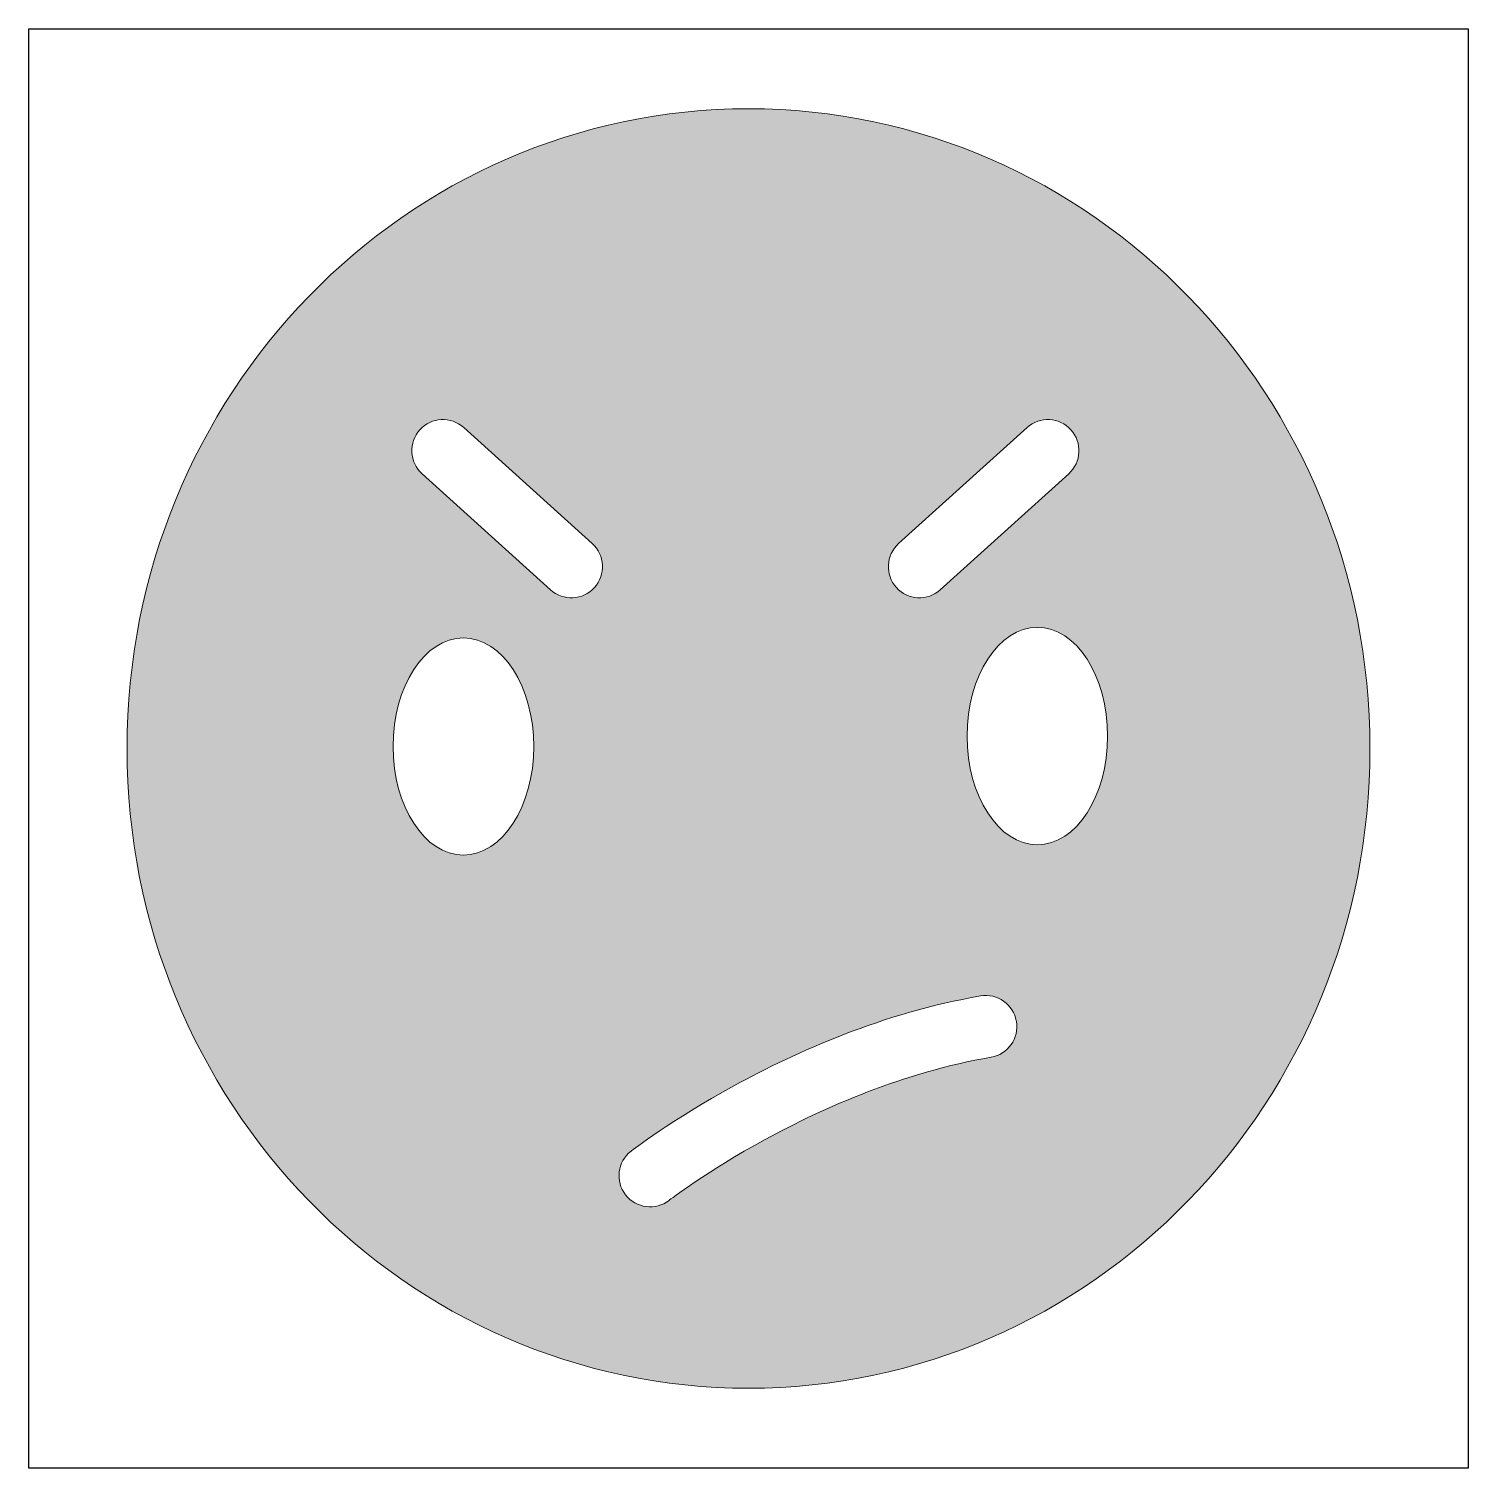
# Model space of a CAD drawing. Header units: inches. Extents: x 0 to 114, y 0 to 114.
import ezdxf

# ---------------------------------------------------------------- set-up
doc = ezdxf.new("R2010")
doc.units = ezdxf.units.IN
doc.header["$MEASUREMENT"] = 0
doc.layers.add('Image Background', color=7, linetype='Continuous')
doc.layers.add('Layer 1', color=7, linetype='Continuous')
picture_1 = doc.add_image_def('image1.png', size_in_pixel=(1350, 1350))

msp = doc.modelspace()

# ---------------------------------------------------------------- hatches: boundary and pattern name
at = {"layer": 'Layer 1', "true_color": 0xf1cb15}
h = msp.add_hatch(color=40, dxfattribs=at)
h.dxf.hatch_style = 2
edge = h.paths.add_edge_path()
edge.add_spline(control_points=[(57.15, 6.35), (84.41, 6.35), (106.5, 29.09), (106.5, 57.15), (106.5, 85.21), (84.41, 107.95), (57.15, 107.95), (29.89, 107.95), (7.8, 85.21), (7.8, 57.15), (7.8, 29.09), (29.89, 6.35), (57.15, 6.35)], knot_values=[0, 0, 0, 0, 1, 1, 1, 2, 2, 2, 3, 3, 3, 4, 4, 4, 4], degree=3, periodic=1)
edge = h.paths.add_edge_path()
edge.add_spline(control_points=[(80.09, 49.5), (77.01, 49.5), (74.51, 53.37), (74.51, 58.13), (74.51, 62.9), (77.01, 66.77), (80.09, 66.77), (83.17, 66.77), (85.67, 62.9), (85.67, 58.13), (85.67, 53.37), (83.17, 49.5), (80.09, 49.5)], knot_values=[0, 0, 0, 0, 1, 1, 1, 2, 2, 2, 3, 3, 3, 4, 4, 4, 4], degree=3, periodic=1)
edge = h.paths.add_edge_path()
edge.add_spline(control_points=[(69.07, 73.42), (69.07, 73.42), (79.27, 82.63), (79.27, 82.63), (80.28, 83.55), (81.84, 83.47), (82.75, 82.46), (83.67, 81.45), (83.59, 79.88), (82.58, 78.97), (82.58, 78.97), (72.38, 69.76), (72.38, 69.76), (71.37, 68.84), (69.81, 68.92), (68.89, 69.93), (67.98, 70.95), (68.06, 72.51), (69.07, 73.42)], knot_values=[0, 0, 0, 0, 1, 1, 1, 2, 2, 2, 3, 3, 3, 4, 4, 4, 5, 5, 5, 6, 6, 6, 6], degree=3, periodic=1)
edge = h.paths.add_edge_path()
edge.add_spline(control_points=[(47.82, 25.17), (47.9, 25.23), (51, 27.63), (55.99, 30.36), (60.98, 33.09), (67.86, 36.17), (75.57, 37.5), (76.91, 37.73), (78.19, 36.83), (78.42, 35.48), (78.65, 34.14), (77.75, 32.86), (76.41, 32.63), (69.53, 31.46), (63.13, 28.64), (58.47, 26.1), (53.81, 23.56), (50.88, 21.3), (50.85, 21.27), (50.85, 21.27), (50.85, 21.27), (50.85, 21.27), (49.77, 20.43), (48.22, 20.63), (47.39, 21.71), (46.55, 22.78), (46.74, 24.33), (47.82, 25.17)], knot_values=[0, 0, 0, 0, 1, 1, 1, 2, 2, 2, 3, 3, 3, 4, 4, 4, 5, 5, 5, 6, 6, 6, 7, 7, 7, 8, 8, 8, 9, 9, 9, 9], degree=3, periodic=1)
edge = h.paths.add_edge_path()
edge.add_spline(control_points=[(31.05, 82.46), (31.96, 83.47), (33.52, 83.55), (34.54, 82.63), (34.54, 82.63), (44.74, 73.42), (44.74, 73.42), (45.75, 72.51), (45.83, 70.95), (44.91, 69.93), (44, 68.92), (42.44, 68.84), (41.43, 69.76), (41.43, 69.76), (31.23, 78.97), (31.23, 78.97), (30.22, 79.88), (30.14, 81.45), (31.05, 82.46)], knot_values=[0, 0, 0, 0, 1, 1, 1, 2, 2, 2, 3, 3, 3, 4, 4, 4, 5, 5, 5, 6, 6, 6, 6], degree=3, periodic=1)
edge = h.paths.add_edge_path()
edge.add_spline(control_points=[(34.51, 65.94), (37.6, 65.94), (40.1, 62.08), (40.1, 57.31), (40.1, 52.55), (37.6, 48.68), (34.51, 48.68), (31.43, 48.68), (28.93, 52.55), (28.93, 57.31), (28.93, 62.08), (31.43, 65.94), (34.51, 65.94)], knot_values=[0, 0, 0, 0, 1, 1, 1, 2, 2, 2, 3, 3, 3, 4, 4, 4, 4], degree=3, periodic=1)

# ---------------------------------------------------------------- linework, layer by layer
at = {"layer": 'Layer 1', "lineweight": 0}
for points, knots in [([(57.15, 6.35), (84.41, 6.35), (106.5, 29.09), (106.5, 57.15), (106.5, 85.21), (84.41, 107.95), (57.15, 107.95), (29.89, 107.95), (7.8, 85.21), (7.8, 57.15), (7.8, 29.09), (29.89, 6.35), (57.15, 6.35)], [0, 0, 0, 0, 1, 1, 1, 2, 2, 2, 3, 3, 3, 4, 4, 4, 4]), ([(31.05, 82.46), (31.96, 83.47), (33.52, 83.55), (34.54, 82.63), (34.54, 82.63), (44.74, 73.42), (44.74, 73.42), (45.75, 72.51), (45.83, 70.95), (44.91, 69.93), (44, 68.92), (42.44, 68.84), (41.43, 69.76), (41.43, 69.76), (31.23, 78.97), (31.23, 78.97), (30.22, 79.88), (30.14, 81.45), (31.05, 82.46)], [0, 0, 0, 0, 1, 1, 1, 2, 2, 2, 3, 3, 3, 4, 4, 4, 5, 5, 5, 6, 6, 6, 6]), ([(69.07, 73.42), (69.07, 73.42), (79.27, 82.63), (79.27, 82.63), (80.28, 83.55), (81.84, 83.47), (82.75, 82.46), (83.67, 81.45), (83.59, 79.88), (82.58, 78.97), (82.58, 78.97), (72.38, 69.76), (72.38, 69.76), (71.37, 68.84), (69.81, 68.92), (68.89, 69.93), (67.98, 70.95), (68.06, 72.51), (69.07, 73.42)], [0, 0, 0, 0, 1, 1, 1, 2, 2, 2, 3, 3, 3, 4, 4, 4, 5, 5, 5, 6, 6, 6, 6]), ([(80.09, 49.5), (77.01, 49.5), (74.51, 53.37), (74.51, 58.13), (74.51, 62.9), (77.01, 66.77), (80.09, 66.77), (83.17, 66.77), (85.67, 62.9), (85.67, 58.13), (85.67, 53.37), (83.17, 49.5), (80.09, 49.5)], [0, 0, 0, 0, 1, 1, 1, 2, 2, 2, 3, 3, 3, 4, 4, 4, 4]), ([(34.51, 65.94), (37.6, 65.94), (40.1, 62.08), (40.1, 57.31), (40.1, 52.55), (37.6, 48.68), (34.51, 48.68), (31.43, 48.68), (28.93, 52.55), (28.93, 57.31), (28.93, 62.08), (31.43, 65.94), (34.51, 65.94)], [0, 0, 0, 0, 1, 1, 1, 2, 2, 2, 3, 3, 3, 4, 4, 4, 4]), ([(47.82, 25.17), (47.9, 25.23), (51, 27.63), (55.99, 30.36), (60.98, 33.09), (67.86, 36.17), (75.57, 37.5), (76.91, 37.73), (78.19, 36.83), (78.42, 35.48), (78.65, 34.14), (77.75, 32.86), (76.41, 32.63), (69.53, 31.46), (63.13, 28.64), (58.47, 26.1), (53.81, 23.56), (50.88, 21.3), (50.85, 21.27), (50.85, 21.27), (50.85, 21.27), (50.85, 21.27), (49.77, 20.43), (48.22, 20.63), (47.39, 21.71), (46.55, 22.78), (46.74, 24.33), (47.82, 25.17)], [0, 0, 0, 0, 1, 1, 1, 2, 2, 2, 3, 3, 3, 4, 4, 4, 5, 5, 5, 6, 6, 6, 7, 7, 7, 8, 8, 8, 9, 9, 9, 9])]:
    msp.add_open_spline(points, degree=3, knots=knots, dxfattribs=at)

# ---------------------------------------------------------------- pictures from other files: only their frames are drawn
at = {"layer": 'Image Background'}
image = msp.add_image(picture_1, insert=(0, 0), size_in_units=(114.3, 114.3), dxfattribs=at)

doc.saveas('drawing.dxf')
